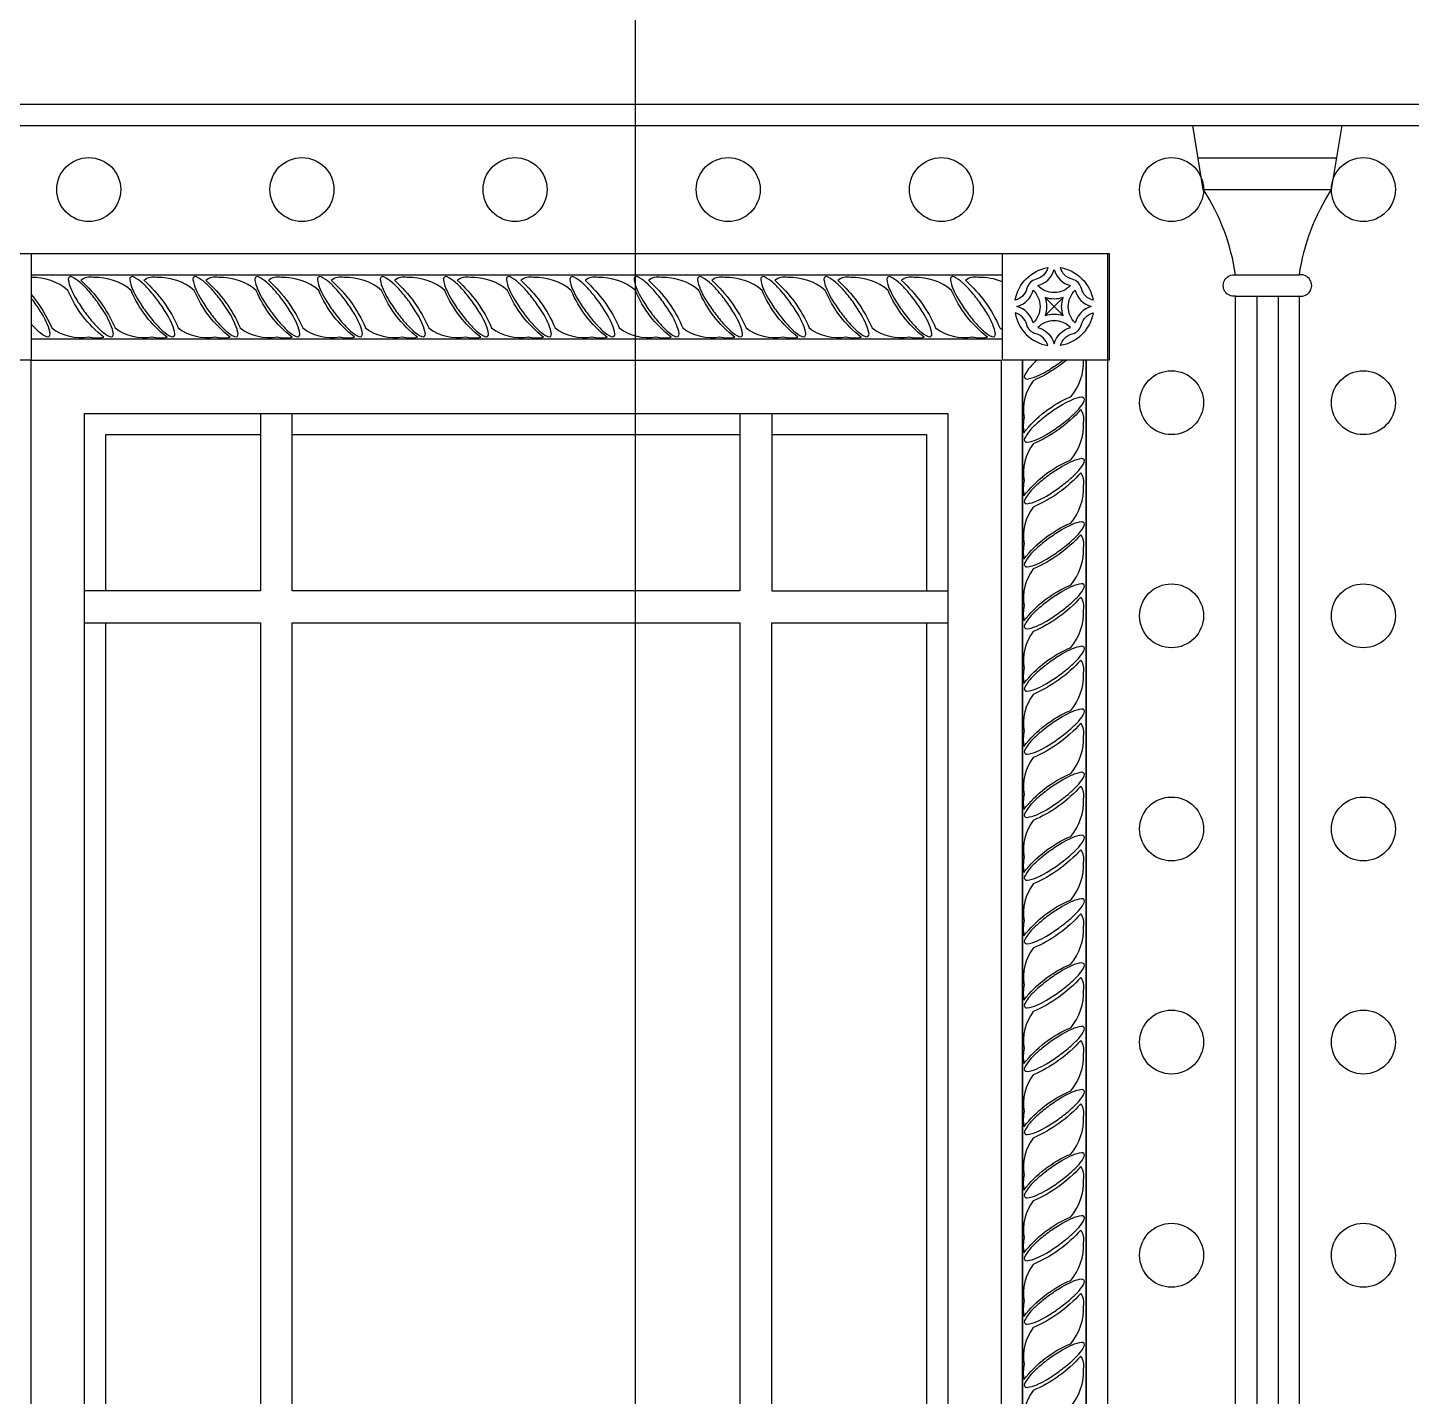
# Model space of a CAD drawing. Header units: metres. Extents: x 63 to 3579, y 112 to 4698.
# Drawn here: x 552 to 1201, y 3030 to 3672 of the extents above; entities that cross this region are included whole.
import ezdxf

# ---------------------------------------------------------------- set-up
doc = ezdxf.new("R2010")
doc.units = ezdxf.units.M
for name, color, linetype in [('3', 3, 'Continuous'), ('4', 4, 'Continuous'), ('7', 7, 'Continuous'), ('BH', 3, 'Continuous'), ('DIM', 3, 'Continuous')]:
    doc.layers.add(name, color=color, linetype=linetype)

msp = doc.modelspace()

# ---------------------------------------------------------------- hatches: boundary and pattern name
at = {"layer": 'BH'}
h = msp.add_hatch(dxfattribs=at)
h.set_pattern_fill('AR-RROOF', scale=300)
h.paths.add_polyline_path([(675.69, 2504.38), (885.69, 2504.38), (885.69, 3392.74), (675.69, 3392.74)])
h.paths.add_polyline_path([(885.69, 3407.74), (885.69, 3481.06), (675.69, 3481.06), (675.69, 3407.74)])
h.paths.add_polyline_path([(660.69, 3481.06), (588.19, 3481.06), (588.19, 3407.74), (660.69, 3407.74)])
h.paths.add_polyline_path([(588.19, 2504.38), (660.69, 2504.38), (660.69, 3392.74), (588.19, 3392.74)])
h.paths.add_polyline_path([(588.19, 2489.38), (588.19, 2416.06), (660.69, 2416.06), (660.69, 2489.38)])
h.paths.add_polyline_path([(885.69, 2416.06), (885.69, 2489.38), (675.69, 2489.38), (675.69, 2416.06)])
h.paths.add_polyline_path([(900.69, 2489.38), (900.69, 2416.06), (973.19, 2416.06), (973.19, 2489.38)])
h.paths.add_polyline_path([(900.69, 2504.38), (973.19, 2504.38), (973.19, 3392.74), (900.69, 3392.74)])
h.paths.add_polyline_path([(973.19, 3481.06), (900.69, 3481.06), (900.69, 3407.74), (973.19, 3407.74)])

# ---------------------------------------------------------------- linework, layer by layer
at = {"layer": '3'}
for p, q in [((553.19, 3556.06), (1008.86, 3556.06)), ((1128.19, 3546.02), (1128.19, 1666.06)), ((1138.19, 3546.02), (1138.19, 1666.06)), ((553.19, 3526.06), (1008.86, 3526.06)), ((1018.19, 3516.06), (1018.19, 2381.06)), ((1048.19, 3516.06), (1048.19, 2381.06))]:
    msp.add_line(p, q, dxfattribs=at)
msp.add_lwpolyline([(443.19, 1536.06), (443.19, 3626.06), (1823.19, 3626.06), (1823.19, 1536.06)], dxfattribs=at)
msp.add_lwpolyline([(578.19, 2406.06), (578.19, 3491.06), (983.19, 3491.06), (983.19, 2406.06)], close=True, dxfattribs=at)
at = {"layer": '4'}
for p, q in [((433.19, 3636.06), (1833.19, 3636.06)), ((1018.19, 2381.06), (1018.19, 3516.06)), ((1048.19, 2381.06), (1048.19, 3516.06))]:
    msp.add_line(p, q, dxfattribs=at)
for points in [[(1098.19, 1556.06), (1098.19, 1641.06), (1118.19, 1666.06), (1118.19, 2299.06), (1118.19, 3546.02, -1.15), (1118.19, 3556.02, 0.11), (1103.1, 3596.02), (1098.19, 3626.06)], [(1168.19, 1556.06), (1168.19, 1641.06), (1148.19, 1666.06), (1148.19, 2299.06), (1148.19, 3546.02, 1.15), (1148.19, 3556.02, -0.11), (1163.29, 3596.02), (1168.19, 3626.06)]]:
    msp.add_lwpolyline(points, format="xyb", dxfattribs=at)
msp.add_lwpolyline([(503.19, 2331.06), (503.19, 3566.06), (1058.19, 3566.06), (1058.19, 2331.06)], close=True, dxfattribs=at)
at = {"layer": '7'}
for p, q in [((1100.65, 3611.02), (1165.74, 3611.02)), ((1103.1, 3596.02), (1163.29, 3596.02)), ((1118.19, 3556.02), (1148.19, 3556.02)), ((1118.19, 3546.02), (1148.19, 3546.02))]:
    msp.add_line(p, q, dxfattribs=at)
for points in [[(553.19, 2381.06), (553.19, 3516.06), (1008.19, 3516.06), (1008.19, 2381.06)], [(675.69, 2504.38), (675.69, 3392.74), (885.69, 3392.74), (885.69, 2504.38)]]:
    msp.add_lwpolyline(points, close=True, dxfattribs=at)
for points in [[(660.69, 3491.06), (660.69, 3407.74), (578.19, 3407.74)], [(885.69, 3491.06), (885.69, 3407.74), (675.69, 3407.74), (675.69, 3491.06)], [(900.69, 3491.06), (900.69, 3407.74), (983.19, 3407.74)], [(588.19, 3407.74), (588.19, 3481.06), (660.69, 3481.06)], [(675.69, 3481.06), (885.69, 3481.06)], [(900.69, 3481.06), (973.19, 3481.06), (973.19, 3407.74)], [(578.19, 3392.74), (660.69, 3392.74), (660.69, 2504.38), (578.19, 2504.38)], [(588.19, 2504.38), (588.19, 3392.74)], [(983.19, 2504.38), (900.69, 2504.38), (900.69, 3392.74), (983.19, 3392.74)], [(973.19, 3392.74), (973.19, 2504.38)]]:
    msp.add_lwpolyline(points, dxfattribs=at)
for centre in [(580.19, 3596.06), (680.19, 3596.06), (780.19, 3596.06), (880.19, 3596.06), (980.19, 3596.06), (1088.19, 3596.06), (1178.19, 3596.06), (1088.19, 3496.06), (1178.19, 3496.06), (1088.19, 3396.06), (1178.19, 3396.06), (1088.19, 3296.06), (1178.19, 3296.06), (1088.19, 3196.06), (1178.19, 3196.06), (1088.19, 3096.06), (1178.19, 3096.06)]:
    msp.add_circle(centre, 15, dxfattribs=at)
at = {"layer": 'BH'}
for p, q in [((1037.31, 3536.94), (1028.9, 3545.35)), ((1028.9, 3536.94), (1037.31, 3545.35))]:
    msp.add_line(p, q, dxfattribs=at)
for points in [[(503.19, 3566.06), (553.19, 3566.06), (553.19, 3516.06), (503.19, 3516.06)], [(1008.86, 3566.06), (1058.86, 3566.06), (1058.86, 3516.06), (1008.86, 3516.06)]]:
    msp.add_lwpolyline(points, close=True, dxfattribs=at)
for points in [[(1030.14, 3559.42, -0.27), (1024.66, 3553.98, 0.27), (1020.27, 3549.59, -0.27), (1014.83, 3544.11, -0.32)], [(1040.78, 3550.99, -0.42), (1025.43, 3550.99), (1025.45, 3550.99, 0.27), (1033.1, 3558.58, 0.27), (1040.76, 3550.99)], [(1051.38, 3544.11, -0.27), (1045.94, 3549.59, 0.27), (1041.55, 3553.98, -0.27), (1036.07, 3559.42, -0.32)], [(591.25, 3527.18, 0.28), (591.73, 3528.31, 0.07), (590.45, 3532.82, 0.03), (588.12, 3537.39, 0.02), (584.22, 3543.31, 0.02), (579.8, 3548.85, 0.03), (576.19, 3552.49, 0.07), (572.3, 3555.1, 0.28), (571.08, 3555, 0.28), (570.59, 3553.86, 0.07), (571.87, 3549.35, 0.03), (574.21, 3544.79, 0.02), (578.1, 3538.87, 0.02), (582.52, 3533.33, 0.03), (586.13, 3529.69, 0.07), (590.02, 3527.08, 0.28)], [(620.1, 3527.18, 0.28), (620.58, 3528.31, 0.07), (619.31, 3532.82, 0.03), (616.97, 3537.39, 0.02), (613.07, 3543.31, 0.02), (608.65, 3548.85, 0.03), (605.04, 3552.49, 0.07), (601.15, 3555.1, 0.28), (599.93, 3555, 0.28), (599.44, 3553.86, 0.07), (600.72, 3549.35, 0.03), (603.06, 3544.79, 0.02), (606.95, 3538.87, 0.02), (611.37, 3533.33, 0.03), (614.98, 3529.69, 0.07), (618.87, 3527.08, 0.28)], [(649.75, 3527.18, 0.28), (650.23, 3528.31, 0.07), (648.95, 3532.82, 0.03), (646.62, 3537.39, 0.02), (642.72, 3543.31, 0.02), (638.3, 3548.85, 0.03), (634.69, 3552.49, 0.07), (630.8, 3555.1, 0.28), (629.58, 3555, 0.28), (629.09, 3553.86, 0.07), (630.37, 3549.35, 0.03), (632.7, 3544.79, 0.02), (636.6, 3538.87, 0.02), (641.02, 3533.33, 0.03), (644.63, 3529.69, 0.07), (648.52, 3527.08, 0.28)], [(678.78, 3527.18, 0.28), (679.26, 3528.31, 0.07), (677.99, 3532.82, 0.03), (675.65, 3537.39, 0.02), (671.75, 3543.31, 0.02), (667.34, 3548.85, 0.03), (663.73, 3552.49, 0.07), (659.84, 3555.1, 0.28), (658.61, 3555, 0.28), (658.13, 3553.86, 0.07), (659.4, 3549.35, 0.03), (661.74, 3544.79, 0.02), (665.64, 3538.87, 0.02), (670.05, 3533.33, 0.03), (673.66, 3529.69, 0.07), (677.55, 3527.08, 0.28)], [(708.12, 3527.18, 0.28), (708.6, 3528.31, 0.07), (707.33, 3532.82, 0.03), (704.99, 3537.39, 0.02), (701.1, 3543.31, 0.02), (696.68, 3548.85, 0.03), (693.07, 3552.49, 0.07), (689.18, 3555.1, 0.28), (687.95, 3555, 0.28), (687.47, 3553.86, 0.07), (688.74, 3549.35, 0.03), (691.08, 3544.79, 0.02), (694.98, 3538.87, 0.02), (699.39, 3533.33, 0.03), (703, 3529.69, 0.07), (706.89, 3527.08, 0.28)], [(737.62, 3527.18, 0.28), (738.1, 3528.31, 0.07), (736.83, 3532.82, 0.03), (734.49, 3537.39, 0.02), (730.59, 3543.31, 0.02), (726.17, 3548.85, 0.03), (722.56, 3552.49, 0.07), (718.67, 3555.1, 0.28), (717.45, 3555, 0.28), (716.96, 3553.86, 0.07), (718.24, 3549.35, 0.03), (720.58, 3544.79, 0.02), (724.47, 3538.87, 0.02), (728.89, 3533.33, 0.03), (732.5, 3529.69, 0.07), (736.39, 3527.08, 0.28)], [(767.27, 3527.18, 0.28), (767.75, 3528.31, 0.07), (766.47, 3532.82, 0.03), (764.14, 3537.39, 0.02), (760.24, 3543.31, 0.02), (755.82, 3548.85, 0.03), (752.21, 3552.49, 0.07), (748.32, 3555.1, 0.28), (747.1, 3555, 0.28), (746.61, 3553.86, 0.07), (747.89, 3549.35, 0.03), (750.22, 3544.79, 0.02), (754.12, 3538.87, 0.02), (758.54, 3533.33, 0.03), (762.15, 3529.69, 0.07), (766.04, 3527.08, 0.28)], [(796.76, 3527.18, 0.28), (797.24, 3528.31, 0.07), (795.97, 3532.82, 0.03), (793.63, 3537.39, 0.02), (789.73, 3543.31, 0.02), (785.32, 3548.85, 0.03), (781.71, 3552.49, 0.07), (777.82, 3555.1, 0.28), (776.59, 3555, 0.28), (776.11, 3553.86, 0.07), (777.38, 3549.35, 0.03), (779.72, 3544.79, 0.02), (783.62, 3538.87, 0.02), (788.03, 3533.33, 0.03), (791.64, 3529.69, 0.07), (795.53, 3527.08, 0.28)], [(826.56, 3527.18, 0.28), (827.04, 3528.31, 0.07), (825.77, 3532.82, 0.03), (823.43, 3537.39, 0.02), (819.54, 3543.31, 0.02), (815.12, 3548.85, 0.03), (811.51, 3552.49, 0.07), (807.62, 3555.1, 0.28), (806.39, 3555, 0.28), (805.91, 3553.86, 0.07), (807.18, 3549.35, 0.03), (809.52, 3544.79, 0.02), (813.42, 3538.87, 0.02), (817.84, 3533.33, 0.03), (821.45, 3529.69, 0.07), (825.34, 3527.08, 0.28)], [(856.67, 3527.18, 0.28), (857.15, 3528.31, 0.07), (855.88, 3532.82, 0.03), (853.54, 3537.39, 0.02), (849.65, 3543.31, 0.02), (845.23, 3548.85, 0.03), (841.62, 3552.49, 0.07), (837.73, 3555.1, 0.28), (836.5, 3555, 0.28), (836.02, 3553.86, 0.07), (837.29, 3549.35, 0.03), (839.63, 3544.79, 0.02), (843.53, 3538.87, 0.02), (847.95, 3533.33, 0.03), (851.56, 3529.69, 0.07), (855.45, 3527.08, 0.28)], [(886.47, 3527.18, 0.28), (886.96, 3528.31, 0.07), (885.68, 3532.82, 0.03), (883.35, 3537.39, 0.02), (879.45, 3543.31, 0.02), (875.03, 3548.85, 0.03), (871.42, 3552.49, 0.07), (867.53, 3555.1, 0.28), (866.3, 3555, 0.28), (865.82, 3553.86, 0.07), (867.1, 3549.35, 0.03), (869.43, 3544.79, 0.02), (873.33, 3538.87, 0.02), (877.75, 3533.33, 0.03), (881.36, 3529.69, 0.07), (885.25, 3527.08, 0.28)], [(916.12, 3527.18, 0.28), (916.61, 3528.31, 0.07), (915.33, 3532.82, 0.03), (912.99, 3537.39, 0.02), (909.1, 3543.31, 0.02), (904.68, 3548.85, 0.03), (901.07, 3552.49, 0.07), (897.18, 3555.1, 0.28), (895.95, 3555, 0.28), (895.47, 3553.86, 0.07), (896.74, 3549.35, 0.03), (899.08, 3544.79, 0.02), (902.98, 3538.87, 0.02), (907.4, 3533.33, 0.03), (911.01, 3529.69, 0.07), (914.9, 3527.08, 0.28)], [(945.77, 3527.18, 0.28), (946.25, 3528.31, 0.07), (944.98, 3532.82, 0.03), (942.64, 3537.39, 0.02), (938.75, 3543.31, 0.02), (934.33, 3548.85, 0.03), (930.72, 3552.49, 0.07), (926.83, 3555.1, 0.28), (925.6, 3555, 0.28), (925.12, 3553.86, 0.07), (926.39, 3549.35, 0.03), (928.73, 3544.79, 0.02), (932.63, 3538.87, 0.02), (937.05, 3533.33, 0.03), (940.66, 3529.69, 0.07), (944.55, 3527.08, 0.28)], [(975.27, 3527.18, 0.28), (975.75, 3528.31, 0.07), (974.48, 3532.82, 0.03), (972.14, 3537.39, 0.02), (968.24, 3543.31, 0.02), (963.82, 3548.85, 0.03), (960.21, 3552.49, 0.07), (956.32, 3555.1, 0.28), (955.1, 3555, 0.28), (954.62, 3553.86, 0.07), (955.89, 3549.35, 0.03), (958.23, 3544.79, 0.02), (962.12, 3538.87, 0.02), (966.54, 3533.33, 0.03), (970.15, 3529.69, 0.07), (974.04, 3527.08, 0.28)], [(1005.07, 3527.18, 0.28), (1005.55, 3528.31, 0.07), (1004.28, 3532.82, 0.03), (1001.94, 3537.39, 0.02), (998.04, 3543.31, 0.02), (993.63, 3548.85, 0.03), (990.02, 3552.49, 0.07), (986.13, 3555.1, 0.28), (984.9, 3555, 0.28), (984.42, 3553.86, 0.07), (985.69, 3549.35, 0.03), (988.03, 3544.79, 0.02), (991.93, 3538.87, 0.02), (996.34, 3533.33, 0.03), (999.95, 3529.69, 0.07), (1003.84, 3527.08, 0.28)], [(1023.26, 3533.47), (1023.26, 3533.49, 0.27), (1015.67, 3541.14, 0.27), (1023.26, 3548.8), (1023.26, 3548.82, -0.42)], [(1028.9, 3536.94, -0.16), (1037.31, 3536.94), (1037.31, 3536.94, -0.16), (1037.31, 3545.35), (1037.31, 3545.35, -0.16), (1028.9, 3545.35), (1028.9, 3545.35, -0.16), (1028.9, 3536.94, -0.16)], [(1050.54, 3541.14, 0.27), (1042.95, 3533.49), (1042.95, 3533.47, -0.42), (1042.95, 3548.82), (1042.95, 3548.8, 0.27)], [(1030.14, 3522.87, 0.27), (1024.66, 3528.31, -0.27), (1020.27, 3532.7, 0.27), (1014.83, 3538.18, 0.32)], [(1036.07, 3522.87, -0.27), (1041.55, 3528.31, 0.27), (1045.94, 3532.7, -0.27), (1051.38, 3538.18, -0.32)], [(1040.78, 3531.3, 0.42), (1025.43, 3531.3), (1025.45, 3531.3, -0.27), (1033.1, 3523.71, -0.27), (1040.76, 3531.3)], [(1019.32, 3478, 0.28), (1020.45, 3477.52, 0.07), (1024.96, 3478.79, 0.03), (1029.52, 3481.13, 0.02), (1035.44, 3485.03, 0.02), (1040.98, 3489.45, 0.03), (1044.63, 3493.06, 0.07), (1047.24, 3496.95, 0.28), (1047.13, 3498.17, 0.28), (1046, 3498.66, 0.07), (1041.49, 3497.38, 0.03), (1036.93, 3495.04, 0.02), (1031.01, 3491.15, 0.02), (1025.46, 3486.73, 0.03), (1021.82, 3483.12, 0.07), (1019.21, 3479.23, 0.28)], [(1019.32, 3449.15, 0.28), (1020.45, 3448.67, 0.07), (1024.96, 3449.94, 0.03), (1029.52, 3452.28, 0.02), (1035.44, 3456.18, 0.02), (1040.98, 3460.6, 0.03), (1044.63, 3464.21, 0.07), (1047.24, 3468.1, 0.28), (1047.13, 3469.32, 0.28), (1046, 3469.8, 0.07), (1041.49, 3468.53, 0.03), (1036.93, 3466.19, 0.02), (1031.01, 3462.3, 0.02), (1025.46, 3457.88, 0.03), (1021.82, 3454.27, 0.07), (1019.21, 3450.38, 0.28)], [(1019.32, 3419.5, 0.28), (1020.45, 3419.02, 0.07), (1024.96, 3420.29, 0.03), (1029.52, 3422.63, 0.02), (1035.44, 3426.53, 0.02), (1040.98, 3430.95, 0.03), (1044.63, 3434.56, 0.07), (1047.24, 3438.45, 0.28), (1047.13, 3439.67, 0.28), (1046, 3440.16, 0.07), (1041.49, 3438.88, 0.03), (1036.93, 3436.54, 0.02), (1031.01, 3432.65, 0.02), (1025.46, 3428.23, 0.03), (1021.82, 3424.62, 0.07), (1019.21, 3420.73, 0.28)], [(1019.32, 3390.47, 0.28), (1020.45, 3389.99, 0.07), (1024.96, 3391.26, 0.03), (1029.52, 3393.6, 0.02), (1035.44, 3397.5, 0.02), (1040.98, 3401.91, 0.03), (1044.63, 3405.52, 0.07), (1047.24, 3409.41, 0.28), (1047.13, 3410.64, 0.28), (1046, 3411.12, 0.07), (1041.49, 3409.85, 0.03), (1036.93, 3407.51, 0.02), (1031.01, 3403.61, 0.02), (1025.46, 3399.2, 0.03), (1021.82, 3395.59, 0.07), (1019.21, 3391.7, 0.28)], [(1019.32, 3361.13, 0.28), (1020.45, 3360.65, 0.07), (1024.96, 3361.92, 0.03), (1029.52, 3364.26, 0.02), (1035.44, 3368.15, 0.02), (1040.98, 3372.57, 0.03), (1044.63, 3376.18, 0.07), (1047.24, 3380.07, 0.28), (1047.13, 3381.3, 0.28), (1046, 3381.78, 0.07), (1041.49, 3380.51, 0.03), (1036.93, 3378.17, 0.02), (1031.01, 3374.27, 0.02), (1025.46, 3369.85, 0.03), (1021.82, 3366.24, 0.07), (1019.21, 3362.35, 0.28)], [(1019.32, 3331.63, 0.28), (1020.45, 3331.15, 0.07), (1024.96, 3332.42, 0.03), (1029.52, 3334.76, 0.02), (1035.44, 3338.66, 0.02), (1040.98, 3343.08, 0.03), (1044.63, 3346.69, 0.07), (1047.24, 3350.58, 0.28), (1047.13, 3351.8, 0.28), (1046, 3352.28, 0.07), (1041.49, 3351.01, 0.03), (1036.93, 3348.67, 0.02), (1031.01, 3344.78, 0.02), (1025.46, 3340.36, 0.03), (1021.82, 3336.75, 0.07), (1019.21, 3332.86, 0.28)], [(1019.32, 3301.98, 0.28), (1020.45, 3301.5, 0.07), (1024.96, 3302.77, 0.03), (1029.52, 3305.11, 0.02), (1035.44, 3309.01, 0.02), (1040.98, 3313.43, 0.03), (1044.63, 3317.04, 0.07), (1047.24, 3320.93, 0.28), (1047.13, 3322.15, 0.28), (1046, 3322.64, 0.07), (1041.49, 3321.36, 0.03), (1036.93, 3319.02, 0.02), (1031.01, 3315.13, 0.02), (1025.46, 3310.71, 0.03), (1021.82, 3307.1, 0.07), (1019.21, 3303.21, 0.28)], [(1019.32, 3272.49, 0.28), (1020.45, 3272.01, 0.07), (1024.96, 3273.28, 0.03), (1029.52, 3275.62, 0.02), (1035.44, 3279.51, 0.02), (1040.98, 3283.93, 0.03), (1044.63, 3287.54, 0.07), (1047.24, 3291.43, 0.28), (1047.13, 3292.66, 0.28), (1046, 3293.14, 0.07), (1041.49, 3291.87, 0.03), (1036.93, 3289.53, 0.02), (1031.01, 3285.63, 0.02), (1025.46, 3281.22, 0.03), (1021.82, 3277.61, 0.07), (1019.21, 3273.72, 0.28)], [(1019.32, 3242.69, 0.28), (1020.45, 3242.2, 0.07), (1024.96, 3243.48, 0.03), (1029.52, 3245.82, 0.02), (1035.44, 3249.71, 0.02), (1040.98, 3254.13, 0.03), (1044.63, 3257.74, 0.07), (1047.24, 3261.63, 0.28), (1047.13, 3262.86, 0.28), (1046, 3263.34, 0.07), (1041.49, 3262.07, 0.03), (1036.93, 3259.73, 0.02), (1031.01, 3255.83, 0.02), (1025.46, 3251.41, 0.03), (1021.82, 3247.8, 0.07), (1019.21, 3243.91, 0.28)], [(1019.32, 3212.58, 0.28), (1020.45, 3212.09, 0.07), (1024.96, 3213.37, 0.03), (1029.52, 3215.71, 0.02), (1035.44, 3219.6, 0.02), (1040.98, 3224.02, 0.03), (1044.63, 3227.63, 0.07), (1047.24, 3231.52, 0.28), (1047.13, 3232.75, 0.28), (1046, 3233.23, 0.07), (1041.49, 3231.96, 0.03), (1036.93, 3229.62, 0.02), (1031.01, 3225.72, 0.02), (1025.46, 3221.3, 0.03), (1021.82, 3217.69, 0.07), (1019.21, 3213.8, 0.28)], [(1019.32, 3182.77, 0.28), (1020.45, 3182.29, 0.07), (1024.96, 3183.56, 0.03), (1029.52, 3185.9, 0.02), (1035.44, 3189.8, 0.02), (1040.98, 3194.22, 0.03), (1044.63, 3197.83, 0.07), (1047.24, 3201.72, 0.28), (1047.13, 3202.94, 0.28), (1046, 3203.43, 0.07), (1041.49, 3202.15, 0.03), (1036.93, 3199.81, 0.02), (1031.01, 3195.92, 0.02), (1025.46, 3191.5, 0.03), (1021.82, 3187.89, 0.07), (1019.21, 3184, 0.28)], [(1019.32, 3153.13, 0.28), (1020.45, 3152.64, 0.07), (1024.96, 3153.92, 0.03), (1029.52, 3156.26, 0.02), (1035.44, 3160.15, 0.02), (1040.98, 3164.57, 0.03), (1044.63, 3168.18, 0.07), (1047.24, 3172.07, 0.28), (1047.13, 3173.3, 0.28), (1046, 3173.78, 0.07), (1041.49, 3172.5, 0.03), (1036.93, 3170.17, 0.02), (1031.01, 3166.27, 0.02), (1025.46, 3161.85, 0.03), (1021.82, 3158.24, 0.07), (1019.21, 3154.35, 0.28)], [(1019.32, 3123.48, 0.28), (1020.45, 3122.99, 0.07), (1024.96, 3124.27, 0.03), (1029.52, 3126.61, 0.02), (1035.44, 3130.5, 0.02), (1040.98, 3134.92, 0.03), (1044.63, 3138.53, 0.07), (1047.24, 3142.42, 0.28), (1047.13, 3143.65, 0.28), (1046, 3144.13, 0.07), (1041.49, 3142.86, 0.03), (1036.93, 3140.52, 0.02), (1031.01, 3136.62, 0.02), (1025.46, 3132.2, 0.03), (1021.82, 3128.59, 0.07), (1019.21, 3124.7, 0.28)], [(1019.32, 3093.98, 0.28), (1020.45, 3093.5, 0.07), (1024.96, 3094.77, 0.03), (1029.52, 3097.11, 0.02), (1035.44, 3101.01, 0.02), (1040.98, 3105.42, 0.03), (1044.63, 3109.03, 0.07), (1047.24, 3112.92, 0.28), (1047.13, 3114.15, 0.28), (1046, 3114.63, 0.07), (1041.49, 3113.36, 0.03), (1036.93, 3111.02, 0.02), (1031.01, 3107.13, 0.02), (1025.46, 3102.71, 0.03), (1021.82, 3099.1, 0.07), (1019.21, 3095.21, 0.28)], [(1019.32, 3064.18, 0.28), (1020.45, 3063.7, 0.07), (1024.96, 3064.97, 0.03), (1029.52, 3067.31, 0.02), (1035.44, 3071.2, 0.02), (1040.98, 3075.62, 0.03), (1044.63, 3079.23, 0.07), (1047.24, 3083.12, 0.28), (1047.13, 3084.35, 0.28), (1046, 3084.83, 0.07), (1041.49, 3083.56, 0.03), (1036.93, 3081.22, 0.02), (1031.01, 3077.32, 0.02), (1025.46, 3072.91, 0.03), (1021.82, 3069.3, 0.07), (1019.21, 3065.41, 0.28)], [(1019.32, 3064.18, 0.28), (1020.45, 3063.7, 0.07), (1024.96, 3064.97, 0.03), (1029.52, 3067.31, 0.02), (1035.44, 3071.2, 0.02), (1040.98, 3075.62, 0.03), (1044.63, 3079.23, 0.07), (1047.24, 3083.12, 0.28), (1047.13, 3084.35, 0.28), (1046, 3084.83, 0.07), (1041.49, 3083.56, 0.03), (1036.93, 3081.22, 0.02), (1031.01, 3077.32, 0.02), (1025.46, 3072.91, 0.03), (1021.82, 3069.3, 0.07), (1019.21, 3065.41, 0.28)], [(1019.32, 3034.53, 0.28), (1020.45, 3034.05, 0.07), (1024.96, 3035.32, 0.03), (1029.52, 3037.66, 0.02), (1035.44, 3041.56, 0.02), (1040.98, 3045.97, 0.03), (1044.63, 3049.58, 0.07), (1047.24, 3053.47, 0.28), (1047.13, 3054.7, 0.28), (1046, 3055.18, 0.07), (1041.49, 3053.91, 0.03), (1036.93, 3051.57, 0.02), (1031.01, 3047.67, 0.02), (1025.46, 3043.26, 0.03), (1021.82, 3039.65, 0.07), (1019.21, 3035.76, 0.28)]]:
    msp.add_lwpolyline(points, format="xyb", close=True, dxfattribs=at)
for points in [[(579.98, 3526.93, 0.1), (587.26, 3526.8, -0.13), (570.41, 3548.74, 0.19), (553.19, 3554.76, 0.19)], [(609.63, 3526.93, 0.1), (616.9, 3526.8, -0.13), (600.05, 3548.74, 0.19), (582.44, 3554.74, 0.23), (576.44, 3553.47, -0.11), (592.52, 3531.14, 0.21), (609.88, 3526.93)], [(639.28, 3526.93, 0.1), (646.55, 3526.8, -0.13), (629.7, 3548.74, 0.19), (612.09, 3554.74, 0.23), (606.09, 3553.47, -0.11), (622.17, 3531.14, 0.21), (639.53, 3526.93)], [(668.31, 3526.93, 0.1), (675.59, 3526.8, -0.13), (658.74, 3548.74, 0.19), (641.12, 3554.74, 0.23), (635.12, 3553.47, -0.11), (651.21, 3531.14, 0.21), (668.57, 3526.93)], [(697.65, 3526.93, 0.1), (704.93, 3526.8, -0.13), (688.08, 3548.74, 0.19), (670.46, 3554.74, 0.23), (664.46, 3553.47, -0.11), (680.55, 3531.14, 0.21), (697.91, 3526.93)], [(727.15, 3526.93, 0.1), (734.42, 3526.8, -0.13), (717.57, 3548.74, 0.19), (699.96, 3554.74, 0.23), (693.96, 3553.47, -0.11), (710.04, 3531.14, 0.21), (727.4, 3526.93)], [(756.8, 3526.93, 0.1), (764.07, 3526.8, -0.13), (747.22, 3548.74, 0.19), (729.61, 3554.74, 0.23), (723.61, 3553.47, -0.11), (739.69, 3531.14, 0.21), (757.05, 3526.93)], [(786.29, 3526.93, 0.1), (793.57, 3526.8, -0.13), (776.72, 3548.74, 0.19), (759.1, 3554.74, 0.23), (753.1, 3553.47, -0.11), (769.19, 3531.14, 0.21), (786.55, 3526.93)], [(816.09, 3526.93, 0.1), (823.37, 3526.8, -0.13), (806.52, 3548.74, 0.19), (788.9, 3554.74, 0.23), (782.9, 3553.47, -0.11), (798.99, 3531.14, 0.21), (816.35, 3526.93)], [(846.2, 3526.93, 0.1), (853.48, 3526.8, -0.13), (836.63, 3548.74, 0.19), (819.01, 3554.74, 0.23), (813.01, 3553.47, -0.11), (829.1, 3531.14, 0.21), (846.46, 3526.93)], [(876.01, 3526.93, 0.1), (883.28, 3526.8, -0.13), (866.43, 3548.74, 0.19), (848.82, 3554.74, 0.23), (842.82, 3553.47, -0.11), (858.9, 3531.14, 0.21), (876.26, 3526.93)], [(905.66, 3526.93, 0.1), (912.93, 3526.8, -0.13), (896.08, 3548.74, 0.19), (878.46, 3554.74, 0.23), (872.46, 3553.47, -0.11), (888.55, 3531.14, 0.21), (905.91, 3526.93)], [(935.3, 3526.93, 0.1), (942.58, 3526.8, -0.13), (925.73, 3548.74, 0.19), (908.11, 3554.74, 0.23), (902.11, 3553.47, -0.11), (918.2, 3531.14, 0.21), (935.56, 3526.93)], [(964.8, 3526.93, 0.1), (972.08, 3526.8, -0.13), (955.23, 3548.74, 0.19), (937.61, 3554.74, 0.23), (931.61, 3553.47, -0.11), (947.69, 3531.14, 0.21), (965.06, 3526.93)], [(994.6, 3526.93, 0.1), (1001.88, 3526.8, -0.13), (985.03, 3548.74, 0.19), (967.41, 3554.74, 0.23), (961.41, 3553.47, -0.11), (977.5, 3531.14, 0.21), (994.86, 3526.93)], [(1008.86, 3552.7, 0.12), (997.52, 3554.74, 0.23), (991.52, 3553.47, -0.11), (1007.61, 3531.14, 0.02), (1008.86, 3530.24, 0.02)], [(553.19, 3546.83, -0.07), (562.87, 3531.14, 0.21), (580.23, 3526.93)], [(553.19, 3532.96, 0.03), (556.48, 3529.69, 0.07), (560.37, 3527.08, 0.28), (561.6, 3527.18, 0.28), (562.08, 3528.31, 0.07), (560.81, 3532.82, 0.03), (558.47, 3537.39, 0.02), (554.57, 3543.31, 0.01), (553.19, 3545.15, 0.01)], [(1019.06, 3489.27, 0.1), (1018.93, 3481.99, -0.13), (1040.88, 3498.84, 0.19), (1046.9, 3516.06, 0.19)], [(1038.96, 3516.06, -0.07), (1023.27, 3506.38, 0.21), (1019.06, 3489.01)], [(1025.1, 3516.06, 0.03), (1021.82, 3512.77, 0.07), (1019.21, 3508.88, 0.28), (1019.32, 3507.65, 0.28), (1020.45, 3507.17, 0.07), (1024.96, 3508.44, 0.03), (1029.52, 3510.78, 0.02), (1035.44, 3514.68, 0.01), (1037.29, 3516.06, 0.01)], [(1019.06, 3459.62, 0.1), (1018.93, 3452.34, -0.13), (1040.88, 3469.2, 0.19), (1046.88, 3486.81, 0.23), (1045.6, 3492.81, -0.11), (1023.27, 3476.73, 0.21), (1019.06, 3459.37)], [(1019.06, 3429.97, 0.1), (1018.93, 3422.7, -0.13), (1040.88, 3439.55, 0.19), (1046.88, 3457.16, 0.23), (1045.6, 3463.16, -0.11), (1023.27, 3447.08, 0.21), (1019.06, 3429.72)], [(1019.06, 3400.94, 0.1), (1018.93, 3393.66, -0.13), (1040.88, 3410.51, 0.19), (1046.88, 3428.13, 0.23), (1045.6, 3434.13, -0.11), (1023.27, 3418.04, 0.21), (1019.06, 3400.68)], [(1019.06, 3371.6, 0.1), (1018.93, 3364.32, -0.13), (1040.88, 3381.17, 0.19), (1046.88, 3398.79, 0.23), (1045.6, 3404.79, -0.11), (1023.27, 3388.7, 0.21), (1019.06, 3371.34)], [(1019.06, 3342.1, 0.1), (1018.93, 3334.82, -0.13), (1040.88, 3351.68, 0.19), (1046.88, 3369.29, 0.23), (1045.6, 3375.29, -0.11), (1023.27, 3359.21, 0.21), (1019.06, 3341.85)], [(1019.06, 3312.45, 0.1), (1018.93, 3305.18, -0.13), (1040.88, 3322.03, 0.19), (1046.88, 3339.64, 0.23), (1045.6, 3345.64, -0.11), (1023.27, 3329.56, 0.21), (1019.06, 3312.2)], [(1019.06, 3282.96, 0.1), (1018.93, 3275.68, -0.13), (1040.88, 3292.53, 0.19), (1046.88, 3310.15, 0.23), (1045.6, 3316.15, -0.11), (1023.27, 3300.06, 0.21), (1019.06, 3282.7)], [(1019.06, 3253.15, 0.1), (1018.93, 3245.88, -0.13), (1040.88, 3262.73, 0.19), (1046.88, 3280.35, 0.23), (1045.6, 3286.35, -0.11), (1023.27, 3270.26, 0.21), (1019.06, 3252.9)], [(1019.06, 3223.04, 0.1), (1018.93, 3215.77, -0.13), (1040.88, 3232.62, 0.19), (1046.88, 3250.24, 0.23), (1045.6, 3256.24, -0.11), (1023.27, 3240.15, 0.21), (1019.06, 3222.79)], [(1019.06, 3193.24, 0.1), (1018.93, 3185.97, -0.13), (1040.88, 3202.82, 0.19), (1046.88, 3220.43, 0.23), (1045.6, 3226.43, -0.11), (1023.27, 3210.35, 0.21), (1019.06, 3192.99)], [(1019.06, 3163.59, 0.1), (1018.93, 3156.32, -0.13), (1040.88, 3173.17, 0.19), (1046.88, 3190.78, 0.23), (1045.6, 3196.78, -0.11), (1023.27, 3180.7, 0.21), (1019.06, 3163.34)], [(1019.06, 3133.94, 0.1), (1018.93, 3126.67, -0.13), (1040.88, 3143.52, 0.19), (1046.88, 3161.14, 0.23), (1045.6, 3167.14, -0.11), (1023.27, 3151.05, 0.21), (1019.06, 3133.69)], [(1019.06, 3104.45, 0.1), (1018.93, 3097.17, -0.13), (1040.88, 3114.02, 0.19), (1046.88, 3131.64, 0.23), (1045.6, 3137.64, -0.11), (1023.27, 3121.56, 0.21), (1019.06, 3104.19)], [(1019.06, 3074.65, 0.1), (1018.93, 3067.37, -0.13), (1040.88, 3084.22, 0.19), (1046.88, 3101.84, 0.23), (1045.6, 3107.84, -0.11), (1023.27, 3091.75, 0.21), (1019.06, 3074.39)], [(1019.06, 3045, 0.1), (1018.93, 3037.72, -0.13), (1040.88, 3054.57, 0.19), (1046.88, 3072.19, 0.23), (1045.6, 3078.19, -0.11), (1023.27, 3062.1, 0.21), (1019.06, 3044.74)], [(1019.06, 3015.5, 0.1), (1018.93, 3008.23, -0.13), (1040.88, 3025.08, 0.19), (1046.88, 3042.69, 0.23), (1045.6, 3048.69, -0.11), (1023.27, 3032.61, 0.21), (1019.06, 3015.25)]]:
    msp.add_lwpolyline(points, format="xyb", dxfattribs=at)
at = {"layer": 'DIM'}
msp.add_line((836.67, 1502.01), (836.67, 4634.05), dxfattribs=at)

doc.saveas('drawing.dxf')
